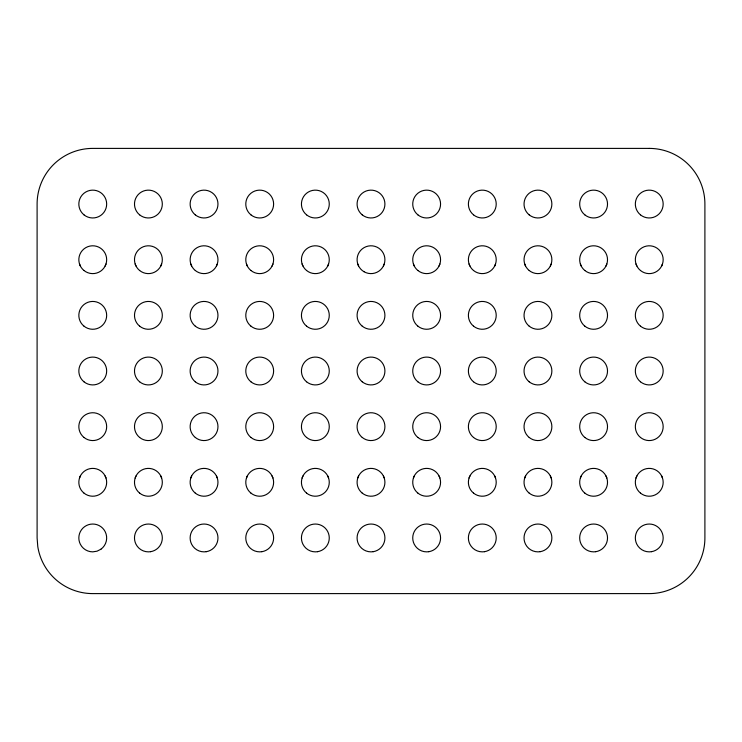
<?xml version="1.0" encoding="UTF-8"?>
<svg xmlns="http://www.w3.org/2000/svg" width="742" height="742" viewBox="0 0 742 742"><rect width="100%" height="100%" fill="white"/><g stroke="black" fill="none" stroke-linecap="round" stroke-linejoin="round"><path stroke-width="1.11" d="M105.151 266.016L105.985 264.004M160.801 266.016L161.635 264.004M79.515 477.996L80.349 475.984M216.451 266.016L217.285 264.004M135.165 477.996L135.999 475.984M272.101 266.016L272.935 264.004M190.815 477.996L191.649 475.984M327.751 266.016L328.585 264.004M246.465 477.996L247.299 475.984M383.401 266.016L384.235 264.004M302.115 477.996L302.949 475.984M439.051 266.016L439.885 264.004M357.765 477.996L358.599 475.984M494.701 266.016L495.535 264.004M413.415 477.996L414.249 475.984M550.351 266.016L551.185 264.004M469.065 477.996L469.899 475.984M606.001 266.016L606.835 264.004M524.715 477.996L525.549 475.984M661.651 266.016L662.485 264.004M580.365 477.996L581.199 475.984M636.015 477.996L636.849 475.984M636.015 264.004L636.849 266.016M580.365 264.004L581.199 266.016M661.651 475.984L662.485 477.996M524.715 264.004L525.549 266.016M606.001 475.984L606.835 477.996M469.065 264.004L469.899 266.016M550.351 475.984L551.185 477.996M413.415 264.004L414.249 266.016M494.701 475.984L495.535 477.996M357.765 264.004L358.599 266.016M439.051 475.984L439.885 477.996M302.115 264.004L302.949 266.016M383.401 475.984L384.235 477.996M246.465 264.004L247.299 266.016M327.751 475.984L328.585 477.996M190.815 264.004L191.649 266.016M272.101 475.984L272.935 477.996M135.165 264.004L135.999 266.016M216.451 475.984L217.285 477.996M79.515 264.004L80.349 266.016M160.801 475.984L161.635 477.996M105.151 475.984L105.985 477.996M100.931 549.21L97.054 551.185L92.75 551.862A13.912 13.912 0 0 1 80.349 544.266L79.515 542.254A13.912 13.912 0 0 1 92.75 524.038L94.93 524.204A13.912 13.912 0 0 1 104.01 529.769L105.151 531.634A13.912 13.912 0 0 1 100.931 549.21M150.58 551.696L148.4 551.862A13.912 13.912 0 0 1 135.999 544.266L135.165 542.254A13.912 13.912 0 0 1 148.4 524.038L150.58 524.204A13.912 13.912 0 0 1 159.66 529.769L160.801 531.634A13.912 13.912 0 0 1 150.58 551.696M206.23 551.696L204.05 551.862A13.912 13.912 0 0 1 191.649 544.266L190.815 542.254A13.912 13.912 0 0 1 204.05 524.038L206.23 524.204A13.912 13.912 0 0 1 215.31 529.769L216.451 531.634A13.912 13.912 0 0 1 206.23 551.696M261.88 551.696L259.7 551.862A13.912 13.912 0 0 1 247.299 544.266L246.465 542.254A13.912 13.912 0 0 1 259.7 524.038L261.88 524.204A13.912 13.912 0 0 1 270.96 529.769L272.101 531.634A13.912 13.912 0 0 1 261.88 551.696M317.53 551.696L315.35 551.862A13.912 13.912 0 0 1 302.949 544.266L302.115 542.254A13.912 13.912 0 0 1 315.35 524.038L317.53 524.204A13.912 13.912 0 0 1 326.61 529.769L327.751 531.634A13.912 13.912 0 0 1 317.53 551.696M373.18 551.696L371 551.862A13.912 13.912 0 0 1 358.599 544.266L357.765 542.254A13.912 13.912 0 0 1 371 524.038L373.18 524.204A13.912 13.912 0 0 1 382.26 529.769L383.401 531.634A13.912 13.912 0 0 1 373.18 551.696M428.83 551.696L426.65 551.862A13.912 13.912 0 0 1 414.249 544.266L413.415 542.254A13.912 13.912 0 0 1 426.65 524.038L428.83 524.204A13.912 13.912 0 0 1 437.91 529.769L439.051 531.634A13.912 13.912 0 0 1 428.83 551.696M484.48 551.696L482.3 551.862A13.912 13.912 0 0 1 469.899 544.266L469.065 542.254A13.912 13.912 0 0 1 482.3 524.038L484.48 524.204A13.912 13.912 0 0 1 493.56 529.769L494.701 531.634A13.912 13.912 0 0 1 484.48 551.696M540.13 551.696L537.95 551.862A13.912 13.912 0 0 1 525.549 544.266L524.715 542.254A13.912 13.912 0 0 1 537.95 524.038L540.13 524.204A13.912 13.912 0 0 1 549.21 529.769L550.351 531.634A13.912 13.912 0 0 1 540.13 551.696M595.78 551.696L593.6 551.862A13.912 13.912 0 0 1 581.199 544.266L580.365 542.254A13.912 13.912 0 0 1 593.6 524.038L595.78 524.204A13.912 13.912 0 0 1 604.86 529.769L606.001 531.634A13.912 13.912 0 0 1 595.78 551.696M651.43 551.696L649.25 551.862A13.912 13.912 0 0 1 636.849 544.266L636.015 542.254A13.912 13.912 0 0 1 649.25 524.038L651.43 524.204A13.912 13.912 0 0 1 660.51 529.769L661.651 531.634A13.912 13.912 0 0 1 651.43 551.696M649.25 148.4L92.75 148.4A55.65 55.65 0 0 0 37.1 204.05L37.1 537.95L37.786 546.622A55.669 55.669 0 0 0 92.75 593.6L649.25 593.6A55.669 55.669 0 0 0 704.9 537.913L704.9 204.05A55.65 55.65 0 0 0 649.25 148.4M83.994 214.865A13.912 13.912 0 0 0 106.496 206.23A13.912 13.912 0 0 0 87.76 191.065A13.912 13.912 0 0 0 83.994 214.865M417.894 214.865A13.912 13.912 0 0 0 440.396 206.23A13.912 13.912 0 0 0 421.66 191.065A13.912 13.912 0 0 0 417.894 214.865M640.494 214.865A13.912 13.912 0 0 0 662.996 206.23A13.912 13.912 0 0 0 644.26 191.065A13.912 13.912 0 0 0 640.494 214.865M529.194 214.865A13.912 13.912 0 0 0 551.696 206.23A13.912 13.912 0 0 0 532.96 191.065A13.912 13.912 0 0 0 529.194 214.865M473.544 214.865A13.912 13.912 0 0 0 496.046 206.23A13.912 13.912 0 0 0 477.31 191.065A13.912 13.912 0 0 0 473.544 214.865M83.994 270.515A13.912 13.912 0 0 0 106.496 261.88A13.912 13.912 0 0 0 87.76 246.715A13.912 13.912 0 0 0 83.994 270.515M473.544 493.115A13.912 13.912 0 0 0 496.046 484.48A13.912 13.912 0 0 0 477.31 469.315A13.912 13.912 0 0 0 473.544 493.115M529.194 326.165A13.912 13.912 0 0 0 551.696 317.53A13.912 13.912 0 0 0 532.96 302.365A13.912 13.912 0 0 0 529.194 326.165M417.894 493.115A13.912 13.912 0 0 0 440.396 484.48A13.912 13.912 0 0 0 421.66 469.315A13.912 13.912 0 0 0 417.894 493.115M640.494 493.115A13.912 13.912 0 0 0 662.996 484.48A13.912 13.912 0 0 0 644.26 469.315A13.912 13.912 0 0 0 640.494 493.115M83.994 493.115A13.912 13.912 0 0 0 106.496 484.48A13.912 13.912 0 0 0 87.76 469.315A13.912 13.912 0 0 0 83.994 493.115M640.494 326.165A13.912 13.912 0 0 0 662.996 317.53A13.912 13.912 0 0 0 644.26 302.365A13.912 13.912 0 0 0 640.494 326.165M83.994 326.165A13.912 13.912 0 0 0 106.496 317.53A13.912 13.912 0 0 0 87.76 302.365A13.912 13.912 0 0 0 83.994 326.165M417.894 326.165A13.912 13.912 0 0 0 440.396 317.53A13.912 13.912 0 0 0 421.66 302.365A13.912 13.912 0 0 0 417.894 326.165M640.494 270.515A13.912 13.912 0 0 0 662.996 261.88A13.912 13.912 0 0 0 644.26 246.715A13.912 13.912 0 0 0 640.494 270.515M417.894 270.515A13.912 13.912 0 0 0 440.396 261.88A13.912 13.912 0 0 0 421.66 246.715A13.912 13.912 0 0 0 417.894 270.515M529.194 270.515A13.912 13.912 0 0 0 551.696 261.88A13.912 13.912 0 0 0 532.96 246.715A13.912 13.912 0 0 0 529.194 270.515M473.544 326.165A13.912 13.912 0 0 0 496.046 317.53A13.912 13.912 0 0 0 477.31 302.365A13.912 13.912 0 0 0 473.544 326.165M417.894 381.815A13.912 13.912 0 0 0 440.396 373.18A13.912 13.912 0 0 0 421.66 358.015A13.912 13.912 0 0 0 417.894 381.815M83.994 381.815A13.912 13.912 0 0 0 106.496 373.18A13.912 13.912 0 0 0 87.76 358.015A13.912 13.912 0 0 0 83.994 381.815M473.544 270.515A13.912 13.912 0 0 0 496.046 261.88A13.912 13.912 0 0 0 477.31 246.715A13.912 13.912 0 0 0 473.544 270.515M640.494 381.815A13.912 13.912 0 0 0 662.996 373.18A13.912 13.912 0 0 0 644.26 358.015A13.912 13.912 0 0 0 640.494 381.815M529.194 493.115A13.912 13.912 0 0 0 551.696 484.48A13.912 13.912 0 0 0 532.96 469.315A13.912 13.912 0 0 0 529.194 493.115M529.194 381.815A13.912 13.912 0 0 0 551.696 373.18A13.912 13.912 0 0 0 532.96 358.015A13.912 13.912 0 0 0 529.194 381.815M473.544 381.815A13.912 13.912 0 0 0 496.046 373.18A13.912 13.912 0 0 0 477.31 358.015A13.912 13.912 0 0 0 473.544 381.815M83.994 437.465A13.912 13.912 0 0 0 106.496 428.83A13.912 13.912 0 0 0 87.76 413.665A13.912 13.912 0 0 0 83.994 437.465M473.544 437.465A13.912 13.912 0 0 0 496.046 428.83A13.912 13.912 0 0 0 477.31 413.665A13.912 13.912 0 0 0 473.544 437.465M417.894 437.465A13.912 13.912 0 0 0 440.396 428.83A13.912 13.912 0 0 0 421.66 413.665A13.912 13.912 0 0 0 417.894 437.465M529.194 437.465A13.912 13.912 0 0 0 551.696 428.83A13.912 13.912 0 0 0 532.96 413.665A13.912 13.912 0 0 0 529.194 437.465M640.494 437.465A13.912 13.912 0 0 0 662.996 428.83A13.912 13.912 0 0 0 644.26 413.665A13.912 13.912 0 0 0 640.494 437.465M584.844 214.865A13.912 13.912 0 0 0 607.346 206.23A13.912 13.912 0 0 0 588.61 191.065A13.912 13.912 0 0 0 584.844 214.865M195.294 437.465A13.912 13.912 0 0 0 217.796 428.83A13.912 13.912 0 0 0 199.06 413.665A13.912 13.912 0 0 0 195.294 437.465M139.644 437.465A13.912 13.912 0 0 0 162.146 428.83A13.912 13.912 0 0 0 143.41 413.665A13.912 13.912 0 0 0 139.644 437.465M306.594 381.815A13.912 13.912 0 0 0 329.096 373.18A13.912 13.912 0 0 0 310.36 358.015A13.912 13.912 0 0 0 306.594 381.815M250.944 437.465A13.912 13.912 0 0 0 273.446 428.83A13.912 13.912 0 0 0 254.71 413.665A13.912 13.912 0 0 0 250.944 437.465M584.844 493.115A13.912 13.912 0 0 0 607.346 484.48A13.912 13.912 0 0 0 588.61 469.315A13.912 13.912 0 0 0 584.844 493.115M306.594 437.465A13.912 13.912 0 0 0 329.096 428.83A13.912 13.912 0 0 0 310.36 413.665A13.912 13.912 0 0 0 306.594 437.465M362.244 437.465A13.912 13.912 0 0 0 384.746 428.83A13.912 13.912 0 0 0 366.01 413.665A13.912 13.912 0 0 0 362.244 437.465M584.844 437.465A13.912 13.912 0 0 0 607.346 428.83A13.912 13.912 0 0 0 588.61 413.665A13.912 13.912 0 0 0 584.844 437.465M306.594 214.865A13.912 13.912 0 0 0 329.096 206.23A13.912 13.912 0 0 0 310.36 191.065A13.912 13.912 0 0 0 306.594 214.865M584.844 326.165A13.912 13.912 0 0 0 607.346 317.53A13.912 13.912 0 0 0 588.61 302.365A13.912 13.912 0 0 0 584.844 326.165M584.844 381.815A13.912 13.912 0 0 0 607.346 373.18A13.912 13.912 0 0 0 588.61 358.015A13.912 13.912 0 0 0 584.844 381.815M584.844 270.515A13.912 13.912 0 0 0 607.346 261.88A13.912 13.912 0 0 0 588.61 246.715A13.912 13.912 0 0 0 584.844 270.515M362.244 493.115A13.912 13.912 0 0 0 384.746 484.48A13.912 13.912 0 0 0 366.01 469.315A13.912 13.912 0 0 0 362.244 493.115M362.244 326.165A13.912 13.912 0 0 0 384.746 317.53A13.912 13.912 0 0 0 366.01 302.365A13.912 13.912 0 0 0 362.244 326.165M362.244 214.865A13.912 13.912 0 0 0 384.746 206.23A13.912 13.912 0 0 0 366.01 191.065A13.912 13.912 0 0 0 362.244 214.865M364.044 271.748A13.912 13.912 0 0 0 384.913 259.7A13.912 13.912 0 0 0 364.044 247.652A13.912 13.912 0 0 0 364.044 271.748M362.244 381.815A13.912 13.912 0 0 0 384.746 373.18A13.912 13.912 0 0 0 366.01 358.015A13.912 13.912 0 0 0 362.244 381.815M306.594 493.115A13.912 13.912 0 0 0 329.096 484.48A13.912 13.912 0 0 0 310.36 469.315A13.912 13.912 0 0 0 306.594 493.115M250.944 493.115A13.912 13.912 0 0 0 273.446 484.48A13.912 13.912 0 0 0 254.71 469.315A13.912 13.912 0 0 0 250.944 493.115M250.944 326.165A13.912 13.912 0 0 0 273.446 317.53A13.912 13.912 0 0 0 254.71 302.365A13.912 13.912 0 0 0 250.944 326.165M139.644 326.165A13.912 13.912 0 0 0 162.146 317.53A13.912 13.912 0 0 0 143.41 302.365A13.912 13.912 0 0 0 139.644 326.165M195.294 326.165A13.912 13.912 0 0 0 217.796 317.53A13.912 13.912 0 0 0 199.06 302.365A13.912 13.912 0 0 0 195.294 326.165M306.594 326.165A13.912 13.912 0 0 0 329.096 317.53A13.912 13.912 0 0 0 310.36 302.365A13.912 13.912 0 0 0 306.594 326.165M139.644 270.515A13.912 13.912 0 0 0 162.146 261.88A13.912 13.912 0 0 0 143.41 246.715A13.912 13.912 0 0 0 139.644 270.515M195.294 270.515A13.912 13.912 0 0 0 217.796 261.88A13.912 13.912 0 0 0 199.06 246.715A13.912 13.912 0 0 0 195.294 270.515M306.594 270.515A13.912 13.912 0 0 0 329.096 261.88A13.912 13.912 0 0 0 310.36 246.715A13.912 13.912 0 0 0 306.594 270.515M139.644 381.815A13.912 13.912 0 0 0 162.146 373.18A13.912 13.912 0 0 0 143.41 358.015A13.912 13.912 0 0 0 139.644 381.815M250.944 270.515A13.912 13.912 0 0 0 273.446 261.88A13.912 13.912 0 0 0 254.71 246.715A13.912 13.912 0 0 0 250.944 270.515M139.644 214.865A13.912 13.912 0 0 0 162.146 206.23A13.912 13.912 0 0 0 143.41 191.065A13.912 13.912 0 0 0 139.644 214.865M195.294 214.865A13.912 13.912 0 0 0 217.796 206.23A13.912 13.912 0 0 0 199.06 191.065A13.912 13.912 0 0 0 195.294 214.865M250.944 214.865A13.912 13.912 0 0 0 273.446 206.23A13.912 13.912 0 0 0 254.71 191.065A13.912 13.912 0 0 0 250.944 214.865M139.644 493.115A13.912 13.912 0 0 0 162.146 484.48A13.912 13.912 0 0 0 143.41 469.315A13.912 13.912 0 0 0 139.644 493.115M195.294 493.115A13.912 13.912 0 0 0 217.796 484.48A13.912 13.912 0 0 0 199.06 469.315A13.912 13.912 0 0 0 195.294 493.115M195.294 381.815A13.912 13.912 0 0 0 217.796 373.18A13.912 13.912 0 0 0 199.06 358.015A13.912 13.912 0 0 0 195.294 381.815M250.944 381.815A13.912 13.912 0 0 0 273.446 373.18A13.912 13.912 0 0 0 254.71 358.015A13.912 13.912 0 0 0 250.944 381.815"/></g></svg>
